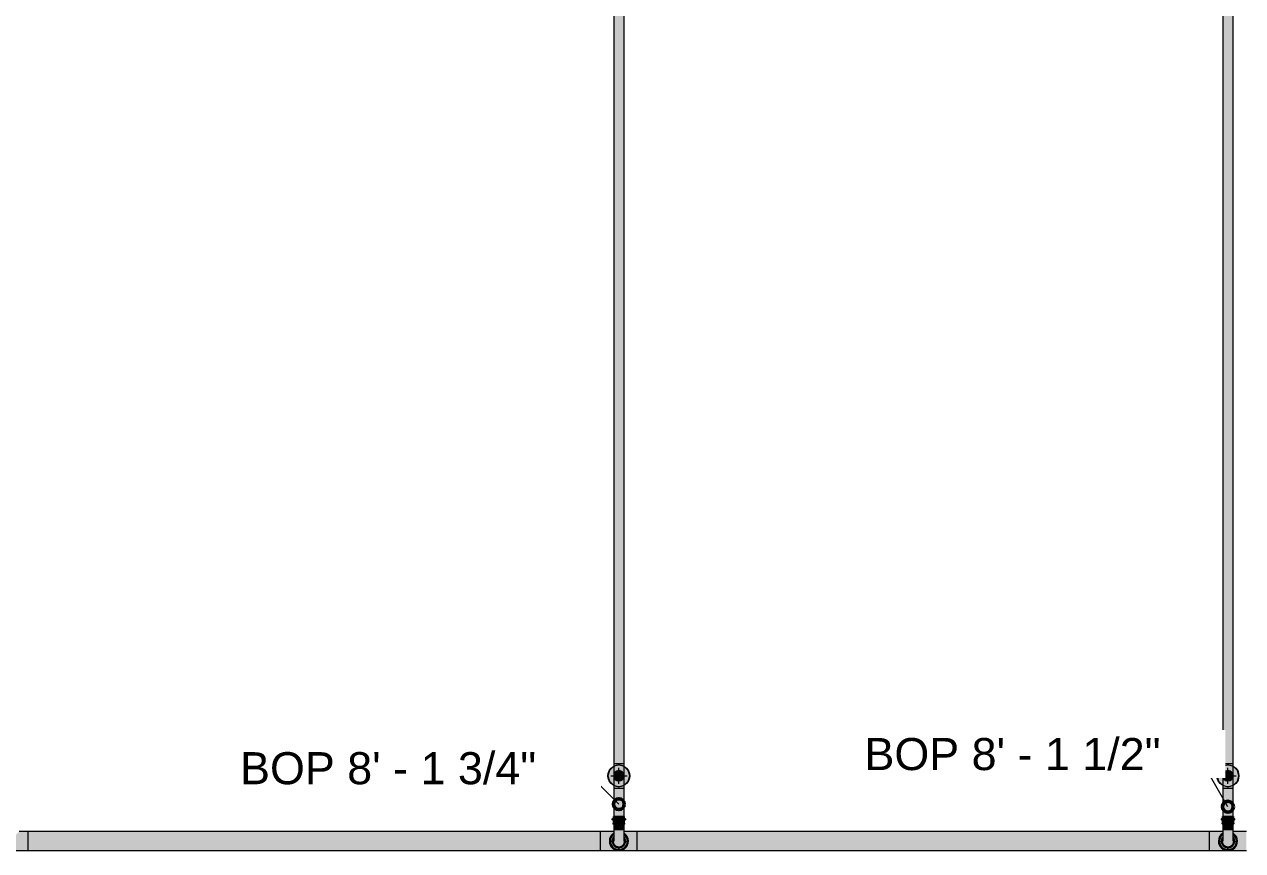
# Model space of a CAD drawing. Header units: inches. Extents: x -3385 to 41, y 7 to 1342.
# Drawn here: x -1289.3 to -1065.3, y 46 to 198 of the extents above; entities that cross this region are included whole.
import ezdxf

# ---------------------------------------------------------------- set-up
doc = ezdxf.new("R2010")
doc.units = ezdxf.units.IN
doc.header["$MEASUREMENT"] = 0
for name, color, linetype, lineweight in [('A-ANNO-NOTE', 131, 'Continuous', 9), ('G-ANNO-DIMS', 111, 'Continuous', 9), ('P-PIPE', 3, 'Continuous', 9), ('P-PIPE-CNTR', 3, 'Continuous', 9)]:
    doc.layers.add(name, color=color, linetype=linetype, lineweight=lineweight)
doc.styles.add('Arial', font='arial.ttf', dxfattribs={"height": 5.901198})

# ---------------------------------------------------------------- blocks, each defined once
blk = doc.blocks.new('Transition - Generic - Plumbing-CW-V16-LOWER PARKING')
at = {"layer": 'P-PIPE'}
blk.add_hatch(color=256, dxfattribs=at).paths.add_polyline_path([(-2542.54, 736.95), (-2542.44, 736.95), (-2542.65, 737.73), (-2543.22, 738.3), (-2544, 738.51), (-2544.78, 738.3), (-2545.35, 737.73), (-2545.56, 736.95), (-2545.22, 736.95), (-2545.16, 737.3), (-2545.05, 737.58), (-2544.85, 737.8), (-2544.47, 738.08), (-2544, 738.09), (-2544, 738.17), (-2543.71, 738.13), (-2543.53, 738.08), (-2543.1, 737.76), (-2542.94, 737.54), (-2542.82, 737.24), (-2542.78, 736.95)], flags=0)
h = blk.add_hatch(color=256, dxfattribs=at)
h.paths.add_polyline_path([(-2543.05, 735.76), (-2542.65, 736.17), (-2542.44, 736.95), (-2542.78, 736.95), (-2542.84, 736.6), (-2542.95, 736.31), (-2543.05, 736.19), (-2543.05, 735.88)], flags=0)
h.paths.add_polyline_path([(-2544.95, 735.76), (-2544.95, 736.2), (-2545.06, 736.35), (-2545.18, 736.65), (-2545.22, 736.95), (-2545.56, 736.95), (-2545.35, 736.17), (-2544.96, 735.78)], flags=0)
for start, end in [(0, 180), (180, 231.1482), (308.8518, 0)]:
    blk.add_arc((-2544, 736.95), 1.56, start, end, dxfattribs=at)
blk = doc.blocks.new('Victaulic-VicPress316-Elbow 90-45deg Style P568_P571 - Standard-1268139-LOWER PARKING')
at = {"layer": 'P-PIPE'}
for points in [[(-1180, 51.57), (-1180, 51.9), (-1181.05, 51.89), (-1181.17, 51.85), (-1181.22, 51.74), (-1181.17, 51.69), (-1181.01, 51.57), (-1180.23, 51.57)], [(-1180.82, 51.9), (-1180, 51.9), (-1180, 52.28), (-1181.01, 52.28), (-1181.01, 51.9), (-1180.85, 51.9)], [(-1180.93, 51.02), (-1180, 51.02), (-1180, 51.57), (-1181.01, 51.57), (-1181.01, 51.02)], [(-1179.19, 51.9), (-1178.99, 51.9), (-1178.99, 52.28), (-1180, 52.28), (-1180, 51.9), (-1179.33, 51.9)], [(-1179.72, 51.57), (-1178.99, 51.57), (-1178.78, 51.74), (-1178.83, 51.85), (-1178.99, 51.9), (-1180, 51.9), (-1180, 51.57), (-1179.77, 51.57)], [(-1179.08, 51.02), (-1178.99, 51.02), (-1178.99, 51.57), (-1180, 51.57), (-1180, 51.02), (-1179.19, 51.02)], [(-1180.54, 50.8), (-1180.46, 50.82), (-1180.21, 50.82), (-1180, 50.8), (-1180, 51.02), (-1181.01, 51.02), (-1181.03, 50.9), (-1180.98, 50.84), (-1180.89, 50.8), (-1180.82, 50.83), (-1180.55, 50.8)], [(-1180.89, 49.74), (-1180, 49.74), (-1180, 50.8), (-1180.32, 50.83), (-1180.62, 50.81), (-1180.73, 50.82), (-1180.85, 50.82), (-1180.9, 50.8), (-1180.95, 50.82), (-1180.94, 49.74)], [(-1180, 46.78), (-1180, 49.74), (-1180.95, 49.74), (-1180.94, 47.56), (-1180.89, 47.4), (-1180.82, 47.25), (-1180.73, 47.12), (-1180.57, 46.97), (-1180.46, 46.9), (-1180.33, 46.84), (-1180.17, 46.79)], [(-1179.46, 50.8), (-1179.39, 50.81), (-1179.27, 50.82), (-1179.15, 50.83), (-1179.09, 50.8), (-1178.99, 50.86), (-1178.97, 50.9), (-1178.99, 51.02), (-1180, 51.02), (-1180, 50.8), (-1179.72, 50.83), (-1179.51, 50.81)], [(-1180, 49.74), (-1179.05, 49.74), (-1179.05, 50.82), (-1179.11, 50.8), (-1179.19, 50.83), (-1179.27, 50.82), (-1179.35, 50.82), (-1179.46, 50.8), (-1179.56, 50.82), (-1179.8, 50.83), (-1180, 50.8), (-1180, 50.7)], [(-1180, 46.78), (-1179.84, 46.79), (-1179.68, 46.84), (-1179.51, 46.92), (-1179.39, 47), (-1179.27, 47.12), (-1179.17, 47.27), (-1179.09, 47.48), (-1179.06, 47.56), (-1179.05, 47.88), (-1179.06, 49.74), (-1180, 49.74), (-1180, 46.79)], [(-1180, 46.51), (-1180, 46.67), (-1180.29, 46.72), (-1180.4, 46.76), (-1180.64, 46.9), (-1180.89, 47.2), (-1180.95, 47.3), (-1181.01, 47.4), (-1181.02, 47.52), (-1181.02, 47.88), (-1180.98, 48.11), (-1180.95, 48.16), (-1180.95, 48.48), (-1181.06, 48.32), (-1181.17, 48.06), (-1181.22, 47.73), (-1181.17, 47.39), (-1181.05, 47.1), (-1180.85, 46.87), (-1180.47, 46.6), (-1180.24, 46.53)], [(-1180, 46.67), (-1180, 46.78), (-1180.23, 46.81), (-1180.4, 46.87), (-1180.5, 46.92), (-1180.65, 47.05), (-1180.73, 47.12), (-1180.86, 47.32), (-1180.91, 47.48), (-1180.94, 47.56), (-1180.95, 47.89), (-1180.95, 48.16), (-1181.01, 48.06), (-1181.01, 47.96), (-1181.03, 47.8), (-1181.01, 47.4), (-1180.93, 47.25), (-1180.61, 46.87), (-1180.36, 46.75), (-1180.18, 46.7)], [(-1180, 46.59), (-1179.53, 46.6), (-1179.11, 46.9), (-1178.94, 47.14), (-1178.83, 47.4), (-1178.78, 47.73), (-1178.83, 48.06), (-1178.95, 48.36), (-1179.05, 48.46), (-1179.05, 48.16), (-1178.99, 48.06), (-1178.98, 47.94), (-1178.98, 47.58), (-1179.02, 47.35), (-1179.11, 47.2), (-1179.38, 46.87), (-1179.61, 46.76), (-1179.85, 46.7), (-1180, 46.67)], [(-1180, 46.67), (-1179.72, 46.72), (-1179.49, 46.81), (-1179.37, 46.88), (-1179.11, 47.2), (-1179.07, 47.27), (-1178.99, 47.4), (-1178.99, 47.49), (-1178.97, 47.66), (-1178.99, 48.06), (-1179.05, 48.14), (-1179.06, 47.56), (-1179.13, 47.35), (-1179.22, 47.2), (-1179.33, 47.07), (-1179.45, 46.96), (-1179.6, 46.87), (-1179.76, 46.81), (-1179.84, 46.79), (-1180, 46.78), (-1180, 46.7)]]:
    blk.add_hatch(color=256, dxfattribs=at).paths.add_polyline_path(points, flags=0)
for p, q in [((-1181.06, 52.28), (-1181.06, 51.9)), ((-1181.06, 51.57), (-1181.06, 51.02)), ((-1180, 52.28), (-1181.01, 52.28)), ((-1181.01, 51.9), (-1180, 51.9)), ((-1181.01, 51.57), (-1180, 51.57)), ((-1178.99, 52.28), (-1180, 52.28)), ((-1180, 51.9), (-1178.99, 51.9)), ((-1180, 51.57), (-1178.99, 51.57)), ((-1178.94, 51.9), (-1178.94, 52.28)), ((-1178.94, 51.02), (-1178.94, 51.57)), ((-1180.95, 50.84), (-1180.95, 49.74)), ((-1180.58, 50.8), (-1180.54, 50.8)), ((-1179.46, 50.8), (-1179.42, 50.8)), ((-1179.05, 49.74), (-1179.05, 50.85))]:
    blk.add_line(p, q, dxfattribs=at)
at = {"layer": 'P-PIPE', "flags": 128}
for points in [[(-1181.06, 51.57), (-1181.07, 51.57), (-1181.07, 51.58), (-1181.08, 51.58), (-1181.09, 51.58), (-1181.09, 51.58), (-1181.1, 51.58), (-1181.1, 51.58), (-1181.11, 51.58), (-1181.12, 51.59), (-1181.12, 51.59), (-1181.13, 51.59), (-1181.14, 51.59), (-1181.14, 51.6), (-1181.15, 51.6), (-1181.15, 51.6), (-1181.16, 51.61), (-1181.16, 51.61), (-1181.17, 51.62), (-1181.17, 51.62), (-1181.18, 51.62), (-1181.18, 51.63), (-1181.19, 51.63), (-1181.19, 51.64), (-1181.19, 51.64), (-1181.2, 51.65), (-1181.2, 51.66), (-1181.2, 51.66), (-1181.21, 51.67), (-1181.21, 51.67), (-1181.21, 51.68), (-1181.21, 51.69), (-1181.22, 51.69), (-1181.22, 51.7), (-1181.22, 51.7), (-1181.22, 51.71), (-1181.22, 51.72), (-1181.22, 51.72), (-1181.22, 51.73), (-1181.22, 51.74), (-1181.22, 51.74), (-1181.22, 51.75), (-1181.22, 51.76), (-1181.22, 51.76), (-1181.22, 51.77), (-1181.22, 51.78), (-1181.22, 51.78), (-1181.22, 51.79), (-1181.21, 51.8), (-1181.21, 51.8), (-1181.21, 51.81), (-1181.21, 51.81), (-1181.2, 51.82), (-1181.2, 51.83), (-1181.2, 51.83), (-1181.19, 51.84), (-1181.19, 51.84), (-1181.18, 51.85), (-1181.18, 51.85), (-1181.18, 51.86), (-1181.17, 51.86), (-1181.17, 51.86), (-1181.16, 51.87), (-1181.16, 51.87), (-1181.15, 51.88), (-1181.14, 51.88), (-1181.14, 51.88), (-1181.13, 51.89), (-1181.13, 51.89), (-1181.12, 51.89), (-1181.11, 51.89), (-1181.11, 51.9), (-1181.1, 51.9), (-1181.1, 51.9), (-1181.09, 51.9), (-1181.08, 51.9), (-1181.08, 51.9), (-1181.07, 51.9), (-1181.06, 51.9), (-1181.06, 51.9)], [(-1180, 51.9), (-1180.04, 51.9), (-1180.08, 51.9), (-1180.13, 51.9), (-1180.17, 51.9), (-1180.21, 51.9), (-1180.25, 51.9), (-1180.29, 51.9), (-1180.33, 51.9), (-1180.37, 51.9), (-1180.41, 51.9), (-1180.45, 51.9), (-1180.49, 51.9), (-1180.53, 51.9), (-1180.56, 51.9), (-1180.6, 51.9), (-1180.63, 51.9), (-1180.67, 51.9), (-1180.7, 51.9), (-1180.73, 51.9), (-1180.76, 51.9), (-1180.79, 51.9), (-1180.82, 51.9), (-1180.84, 51.9), (-1180.87, 51.9), (-1180.89, 51.9), (-1180.91, 51.9), (-1180.93, 51.9), (-1180.95, 51.9), (-1180.97, 51.9), (-1180.99, 51.9), (-1181, 51.9), (-1181.01, 51.9), (-1181.03, 51.9), (-1181.04, 51.9), (-1181.04, 51.9), (-1181.05, 51.9), (-1181.05, 51.9), (-1181.06, 51.9), (-1181.06, 51.9), (-1181.06, 51.9)], [(-1181.06, 51.9), (-1181.06, 51.9), (-1181.06, 51.9), (-1181.05, 51.9), (-1181.05, 51.9), (-1181.04, 51.9), (-1181.03, 51.9), (-1181.02, 51.9), (-1181.01, 51.9)], [(-1181, 51.57), (-1181.01, 51.57), (-1181.03, 51.57), (-1181.04, 51.57), (-1181.04, 51.57), (-1181.05, 51.57), (-1181.05, 51.57), (-1181.06, 51.57), (-1181.06, 51.57), (-1181.06, 51.57)], [(-1181.06, 51.57), (-1181.06, 51.57), (-1181.06, 51.57), (-1181.05, 51.57), (-1181.05, 51.57), (-1181.04, 51.57), (-1181.03, 51.57), (-1181.02, 51.57), (-1181.01, 51.57), (-1180.99, 51.57), (-1180.98, 51.57), (-1180.96, 51.57), (-1180.94, 51.57), (-1180.92, 51.57), (-1180.9, 51.57), (-1180.87, 51.57), (-1180.85, 51.57), (-1180.82, 51.57), (-1180.8, 51.57), (-1180.77, 51.57), (-1180.74, 51.57), (-1180.71, 51.57), (-1180.68, 51.57), (-1180.64, 51.57), (-1180.61, 51.57), (-1180.57, 51.57), (-1180.54, 51.57), (-1180.5, 51.57), (-1180.46, 51.57), (-1180.42, 51.57), (-1180.38, 51.57), (-1180.34, 51.57), (-1180.3, 51.57), (-1180.26, 51.57), (-1180.22, 51.57), (-1180.18, 51.57), (-1180.14, 51.57), (-1180.1, 51.57), (-1180.05, 51.57), (-1180.01, 51.57), (-1180, 51.57)], [(-1178.94, 51.9), (-1178.94, 51.9), (-1178.94, 51.9), (-1178.95, 51.9), (-1178.95, 51.9), (-1178.96, 51.9), (-1178.97, 51.9), (-1178.98, 51.9), (-1179, 51.9), (-1179.01, 51.9), (-1179.02, 51.9), (-1179.04, 51.9), (-1179.06, 51.9), (-1179.08, 51.9), (-1179.1, 51.9), (-1179.13, 51.9), (-1179.15, 51.9), (-1179.18, 51.9), (-1179.2, 51.9), (-1179.23, 51.9), (-1179.26, 51.9), (-1179.29, 51.9), (-1179.33, 51.9), (-1179.36, 51.9), (-1179.39, 51.9), (-1179.43, 51.9), (-1179.46, 51.9), (-1179.5, 51.9), (-1179.54, 51.9), (-1179.58, 51.9), (-1179.62, 51.9), (-1179.66, 51.9), (-1179.7, 51.9), (-1179.74, 51.9), (-1179.78, 51.9), (-1179.82, 51.9), (-1179.86, 51.9), (-1179.9, 51.9), (-1179.95, 51.9), (-1179.99, 51.9), (-1180, 51.9)], [(-1180, 51.57), (-1179.96, 51.57), (-1179.92, 51.57), (-1179.87, 51.57), (-1179.83, 51.57), (-1179.79, 51.57), (-1179.75, 51.57), (-1179.71, 51.57), (-1179.67, 51.57), (-1179.63, 51.57), (-1179.59, 51.57), (-1179.55, 51.57), (-1179.51, 51.57), (-1179.47, 51.57), (-1179.44, 51.57), (-1179.4, 51.57), (-1179.37, 51.57), (-1179.33, 51.57), (-1179.3, 51.57), (-1179.27, 51.57), (-1179.24, 51.57), (-1179.21, 51.57), (-1179.18, 51.57), (-1179.16, 51.57), (-1179.13, 51.57), (-1179.11, 51.57), (-1179.09, 51.57), (-1179.07, 51.57), (-1179.05, 51.57), (-1179.03, 51.57), (-1179.01, 51.57), (-1179, 51.57), (-1178.99, 51.57), (-1178.97, 51.57), (-1178.96, 51.57), (-1178.96, 51.57), (-1178.95, 51.57), (-1178.95, 51.57), (-1178.94, 51.57), (-1178.94, 51.57), (-1178.94, 51.57)], [(-1179, 51.9), (-1178.99, 51.9), (-1178.97, 51.9), (-1178.96, 51.9), (-1178.96, 51.9), (-1178.95, 51.9), (-1178.95, 51.9), (-1178.94, 51.9), (-1178.94, 51.9), (-1178.94, 51.9)], [(-1178.94, 51.57), (-1178.94, 51.57), (-1178.94, 51.57), (-1178.95, 51.57), (-1178.95, 51.57), (-1178.96, 51.57), (-1178.97, 51.57), (-1178.98, 51.57), (-1179, 51.57)], [(-1178.94, 51.9), (-1178.93, 51.9), (-1178.93, 51.9), (-1178.92, 51.9), (-1178.92, 51.9), (-1178.91, 51.9), (-1178.9, 51.9), (-1178.9, 51.9), (-1178.89, 51.9), (-1178.88, 51.89), (-1178.88, 51.89), (-1178.87, 51.89), (-1178.87, 51.89), (-1178.86, 51.88), (-1178.85, 51.88), (-1178.85, 51.88), (-1178.84, 51.87), (-1178.84, 51.87), (-1178.83, 51.86), (-1178.83, 51.86), (-1178.82, 51.85), (-1178.82, 51.85), (-1178.81, 51.84), (-1178.81, 51.84), (-1178.81, 51.83), (-1178.8, 51.83), (-1178.8, 51.82), (-1178.8, 51.82), (-1178.79, 51.81), (-1178.79, 51.8), (-1178.79, 51.8), (-1178.79, 51.79), (-1178.78, 51.79), (-1178.78, 51.78), (-1178.78, 51.77), (-1178.78, 51.77), (-1178.78, 51.76), (-1178.78, 51.75), (-1178.78, 51.75), (-1178.78, 51.74), (-1178.78, 51.73), (-1178.78, 51.73), (-1178.78, 51.72), (-1178.78, 51.71), (-1178.78, 51.71), (-1178.78, 51.7), (-1178.78, 51.7), (-1178.78, 51.69), (-1178.79, 51.68), (-1178.79, 51.68), (-1178.79, 51.67), (-1178.79, 51.66), (-1178.8, 51.66), (-1178.8, 51.65), (-1178.8, 51.65), (-1178.81, 51.64), (-1178.81, 51.64), (-1178.82, 51.63), (-1178.82, 51.63), (-1178.83, 51.62), (-1178.83, 51.62), (-1178.84, 51.61), (-1178.84, 51.61), (-1178.85, 51.61), (-1178.85, 51.6), (-1178.86, 51.6), (-1178.86, 51.6), (-1178.87, 51.59), (-1178.87, 51.59), (-1178.88, 51.59), (-1178.89, 51.58), (-1178.89, 51.58), (-1178.9, 51.58), (-1178.91, 51.58), (-1178.91, 51.58), (-1178.92, 51.58), (-1178.92, 51.58), (-1178.93, 51.58), (-1178.94, 51.57), (-1178.94, 51.57)], [(-1180.95, 50.8), (-1180.96, 50.81), (-1180.97, 50.81), (-1180.98, 50.82), (-1180.98, 50.83), (-1180.99, 50.84), (-1181, 50.85), (-1181, 50.85), (-1181.01, 50.86), (-1181.02, 50.87), (-1181.02, 50.88), (-1181.03, 50.89), (-1181.03, 50.9), (-1181.04, 50.91), (-1181.04, 50.92), (-1181.04, 50.93), (-1181.05, 50.94), (-1181.05, 50.95), (-1181.05, 50.96), (-1181.06, 50.97), (-1181.06, 50.98), (-1181.06, 50.99), (-1181.06, 51.01), (-1181.06, 51.02), (-1181.06, 51.02)], [(-1180.95, 49.74), (-1180.95, 49.66), (-1180.95, 49.58), (-1180.95, 49.5), (-1180.95, 49.42), (-1180.95, 49.34), (-1180.95, 49.27), (-1180.95, 49.19), (-1180.95, 49.11), (-1180.95, 49.03), (-1180.95, 48.96), (-1180.95, 48.89), (-1180.95, 48.81), (-1180.95, 48.74), (-1180.95, 48.67), (-1180.95, 48.61), (-1180.95, 48.54), (-1180.95, 48.48), (-1180.95, 48.42), (-1180.95, 48.36), (-1180.95, 48.3), (-1180.95, 48.24), (-1180.95, 48.19), (-1180.95, 48.14), (-1180.95, 48.09), (-1180.95, 48.05), (-1180.95, 48.01), (-1180.95, 47.97), (-1180.95, 47.93), (-1180.95, 47.9), (-1180.95, 47.87), (-1180.95, 47.84), (-1180.95, 47.81), (-1180.95, 47.79), (-1180.95, 47.77), (-1180.95, 47.76), (-1180.95, 47.75), (-1180.95, 47.74), (-1180.95, 47.73), (-1180.95, 47.73), (-1180.95, 47.73)], [(-1178.94, 51.02), (-1178.94, 51.01), (-1178.94, 51), (-1178.94, 50.99), (-1178.94, 50.97), (-1178.95, 50.96), (-1178.95, 50.95), (-1178.95, 50.94), (-1178.96, 50.93), (-1178.96, 50.92), (-1178.96, 50.91), (-1178.97, 50.9), (-1178.97, 50.89), (-1178.98, 50.88), (-1178.98, 50.87), (-1178.99, 50.86), (-1179, 50.86), (-1179, 50.85), (-1179.01, 50.84), (-1179.02, 50.83), (-1179.02, 50.82), (-1179.03, 50.82), (-1179.04, 50.81), (-1179.05, 50.8), (-1179.05, 50.8)], [(-1179.05, 47.73), (-1179.05, 47.73), (-1179.05, 47.74), (-1179.05, 47.74), (-1179.05, 47.76), (-1179.05, 47.77), (-1179.05, 47.79), (-1179.05, 47.81), (-1179.05, 47.83), (-1179.05, 47.86), (-1179.05, 47.89), (-1179.05, 47.92), (-1179.05, 47.96), (-1179.05, 48), (-1179.05, 48.04), (-1179.05, 48.08), (-1179.05, 48.13), (-1179.05, 48.18), (-1179.05, 48.23), (-1179.05, 48.28), (-1179.05, 48.34), (-1179.05, 48.4), (-1179.05, 48.46), (-1179.05, 48.52), (-1179.05, 48.59), (-1179.05, 48.66), (-1179.05, 48.72), (-1179.05, 48.79), (-1179.05, 48.87), (-1179.05, 48.94), (-1179.05, 49.01), (-1179.05, 49.09), (-1179.05, 49.17), (-1179.05, 49.24), (-1179.05, 49.32), (-1179.05, 49.4), (-1179.05, 49.48), (-1179.05, 49.56), (-1179.05, 49.64), (-1179.05, 49.72), (-1179.05, 49.74)], [(-1180.95, 48.5), (-1180.97, 48.47), (-1181, 48.43), (-1181.03, 48.39), (-1181.06, 48.35), (-1181.08, 48.31), (-1181.1, 48.26), (-1181.12, 48.22), (-1181.14, 48.17), (-1181.16, 48.13), (-1181.17, 48.08), (-1181.19, 48.03), (-1181.2, 47.99), (-1181.21, 47.94), (-1181.21, 47.89), (-1181.22, 47.84), (-1181.22, 47.79), (-1181.22, 47.74), (-1181.22, 47.69), (-1181.22, 47.64), (-1181.22, 47.6), (-1181.21, 47.55), (-1181.2, 47.5), (-1181.19, 47.45), (-1181.18, 47.4), (-1181.17, 47.36), (-1181.15, 47.31), (-1181.13, 47.27), (-1181.11, 47.22), (-1181.09, 47.18), (-1181.07, 47.13), (-1181.04, 47.09), (-1181.02, 47.05), (-1180.99, 47.01), (-1180.96, 46.97), (-1180.93, 46.93), (-1180.9, 46.9), (-1180.86, 46.86), (-1180.83, 46.83), (-1180.79, 46.79), (-1180.75, 46.76), (-1180.71, 46.73), (-1180.67, 46.71), (-1180.63, 46.68), (-1180.59, 46.66), (-1180.55, 46.63), (-1180.5, 46.61), (-1180.46, 46.59), (-1180.41, 46.58), (-1180.36, 46.56), (-1180.32, 46.55), (-1180.27, 46.54), (-1180.22, 46.53), (-1180.17, 46.52), (-1180.12, 46.51), (-1180.08, 46.51), (-1180.03, 46.51), (-1180, 46.51)], [(-1180.95, 48.19), (-1180.97, 48.15), (-1180.99, 48.11), (-1181, 48.07), (-1181.01, 48.03), (-1181.03, 47.99), (-1181.04, 47.95), (-1181.04, 47.91), (-1181.05, 47.87), (-1181.05, 47.83), (-1181.06, 47.78), (-1181.06, 47.74), (-1181.06, 47.7), (-1181.06, 47.66), (-1181.05, 47.61), (-1181.05, 47.57), (-1181.04, 47.53), (-1181.03, 47.49), (-1181.02, 47.45), (-1181.01, 47.41), (-1181, 47.37), (-1180.98, 47.33), (-1180.96, 47.29), (-1180.94, 47.25), (-1180.92, 47.21), (-1180.9, 47.18), (-1180.88, 47.14), (-1180.86, 47.11), (-1180.83, 47.07), (-1180.8, 47.04), (-1180.78, 47.01), (-1180.75, 46.98), (-1180.72, 46.95), (-1180.68, 46.92), (-1180.65, 46.89), (-1180.62, 46.87), (-1180.58, 46.84), (-1180.55, 46.82), (-1180.51, 46.8), (-1180.47, 46.78), (-1180.43, 46.76), (-1180.39, 46.75), (-1180.36, 46.73), (-1180.31, 46.72), (-1180.27, 46.71), (-1180.23, 46.7), (-1180.19, 46.69), (-1180.15, 46.68), (-1180.11, 46.68), (-1180.07, 46.67), (-1180.02, 46.67), (-1180, 46.67)], [(-1180, 46.51), (-1179.95, 46.51), (-1179.9, 46.51), (-1179.85, 46.51), (-1179.81, 46.52), (-1179.76, 46.53), (-1179.71, 46.54), (-1179.66, 46.55), (-1179.62, 46.57), (-1179.57, 46.58), (-1179.52, 46.6), (-1179.48, 46.62), (-1179.44, 46.64), (-1179.39, 46.67), (-1179.35, 46.69), (-1179.31, 46.72), (-1179.27, 46.75), (-1179.23, 46.78), (-1179.19, 46.81), (-1179.16, 46.84), (-1179.12, 46.88), (-1179.09, 46.91), (-1179.06, 46.95), (-1179.03, 46.99), (-1179, 47.03), (-1178.97, 47.07), (-1178.95, 47.11), (-1178.92, 47.15), (-1178.9, 47.2), (-1178.88, 47.24), (-1178.86, 47.29), (-1178.84, 47.33), (-1178.83, 47.38), (-1178.82, 47.43), (-1178.8, 47.47), (-1178.79, 47.52), (-1178.79, 47.57), (-1178.78, 47.62), (-1178.78, 47.67), (-1178.78, 47.72), (-1178.78, 47.77), (-1178.78, 47.81), (-1178.78, 47.86), (-1178.79, 47.91), (-1178.8, 47.96), (-1178.81, 48.01), (-1178.82, 48.05), (-1178.83, 48.1), (-1178.85, 48.15), (-1178.87, 48.19), (-1178.89, 48.24), (-1178.91, 48.28), (-1178.93, 48.33), (-1178.96, 48.37), (-1178.98, 48.41), (-1179.01, 48.45), (-1179.04, 48.49)], [(-1180, 46.67), (-1179.96, 46.67), (-1179.92, 46.67), (-1179.87, 46.68), (-1179.83, 46.68), (-1179.79, 46.69), (-1179.75, 46.7), (-1179.71, 46.71), (-1179.67, 46.72), (-1179.63, 46.74), (-1179.59, 46.75), (-1179.55, 46.77), (-1179.51, 46.79), (-1179.47, 46.81), (-1179.44, 46.83), (-1179.4, 46.86), (-1179.37, 46.88), (-1179.33, 46.91), (-1179.3, 46.93), (-1179.27, 46.96), (-1179.24, 46.99), (-1179.21, 47.02), (-1179.18, 47.05), (-1179.16, 47.09), (-1179.13, 47.12), (-1179.11, 47.16), (-1179.09, 47.19), (-1179.07, 47.23), (-1179.05, 47.27), (-1179.03, 47.31), (-1179.01, 47.35), (-1179, 47.39), (-1178.99, 47.43), (-1178.97, 47.47), (-1178.96, 47.51), (-1178.96, 47.55), (-1178.95, 47.59), (-1178.95, 47.63), (-1178.94, 47.68), (-1178.94, 47.72), (-1178.94, 47.76), (-1178.94, 47.8), (-1178.95, 47.84), (-1178.95, 47.89), (-1178.96, 47.93), (-1178.97, 47.97), (-1178.98, 48.01), (-1178.99, 48.05), (-1179.01, 48.09), (-1179.02, 48.13), (-1179.04, 48.17), (-1179.05, 48.2)]]:
    blk.add_lwpolyline(points, dxfattribs=at)

msp = doc.modelspace()

# ---------------------------------------------------------------- hatches: boundary and pattern name
at = {"layer": 'A-ANNO-NOTE'}
h = msp.add_hatch(color=256, dxfattribs=at)
edge = h.paths.add_edge_path(flags=0)
edge.add_arc((-1180, 59.743), 2, 0, 360)
for points in [[(-1180, 57.743), (-1179, 58.011), (-1178.268, 58.743), (-1178, 59.743), (-1178.268, 60.743), (-1179, 61.475), (-1180, 61.743), (-1181, 61.475), (-1181.732, 60.743), (-1182, 59.743), (-1181.732, 58.743), (-1181, 58.011)], [(-1068, 57.743), (-1067, 58.011), (-1066.268, 58.743), (-1066, 59.743), (-1066.268, 60.743), (-1067, 61.475), (-1068, 61.743), (-1069, 61.475), (-1069.732, 60.743), (-1070, 59.743), (-1069.732, 58.743), (-1069, 58.011)]]:
    msp.add_hatch(color=256, dxfattribs=at).paths.add_polyline_path(points, flags=0)
h = msp.add_hatch(color=256, dxfattribs=at)
edge = h.paths.add_edge_path(flags=0)
edge.add_arc((-1068, 59.743), 2, 0, 360)
at = {"layer": 'P-PIPE'}
h = msp.add_hatch(color=256, dxfattribs=at)
h.paths.add_polyline_path([(-1180.673, 61.984), (-1180.673, 61.985), (-1180.673, 67.886)], flags=0)
h.paths.add_polyline_path([(-1180, 61.983), (-1180, 201.495), (-1180.95, 201.498), (-1180.95, 61.987), (-1180.474, 61.984), (-1180.246, 61.983)], flags=0)
for points in [[(-1180, 61.983), (-1179.05, 61.987), (-1179.05, 201.499), (-1179.525, 201.496), (-1180, 201.495), (-1180, 67.886)], [(-1068, 61.983), (-1067.05, 61.987), (-1067.05, 201.499), (-1067.525, 201.496), (-1068, 201.495), (-1068, 67.886)], [(-1180, 58.792), (-1179.754, 58.825), (-1179.525, 58.92), (-1179.328, 59.071), (-1179.177, 59.268), (-1179.082, 59.497), (-1179.05, 59.743), (-1179.082, 59.989), (-1179.177, 60.218), (-1179.328, 60.415), (-1179.525, 60.566), (-1179.754, 60.661), (-1180, 60.694), (-1180.246, 60.661), (-1180.476, 60.566), (-1180.673, 60.415), (-1180.824, 60.218), (-1180.919, 59.989), (-1180.951, 59.743), (-1180.919, 59.497), (-1180.824, 59.268), (-1180.673, 59.071), (-1180.476, 58.92), (-1180.246, 58.825)], [(-1180, 58.793), (-1179.754, 58.825), (-1179.525, 58.92), (-1179.329, 59.071), (-1179.178, 59.268), (-1179.083, 59.497), (-1179.05, 59.743), (-1179.083, 59.989), (-1179.178, 60.218), (-1179.329, 60.415), (-1179.525, 60.566), (-1179.754, 60.661), (-1180, 60.693), (-1180.246, 60.661), (-1180.475, 60.566), (-1180.672, 60.415), (-1180.823, 60.218), (-1180.918, 59.989), (-1180.95, 59.743), (-1180.918, 59.497), (-1180.823, 59.268), (-1180.672, 59.071), (-1180.475, 58.92), (-1180.246, 58.825)], [(-1068, 58.792), (-1067.754, 58.825), (-1067.525, 58.92), (-1067.328, 59.071), (-1067.177, 59.268), (-1067.082, 59.497), (-1067.05, 59.743), (-1067.082, 59.989), (-1067.177, 60.218), (-1067.328, 60.415), (-1067.525, 60.566), (-1067.754, 60.661), (-1068, 60.694), (-1068.246, 60.661), (-1068.476, 60.566), (-1068.673, 60.415), (-1068.824, 60.218), (-1068.919, 59.989), (-1068.951, 59.743), (-1068.919, 59.497), (-1068.824, 59.268), (-1068.673, 59.071), (-1068.476, 58.92), (-1068.246, 58.825)], [(-1068, 58.793), (-1067.754, 58.825), (-1067.525, 58.92), (-1067.329, 59.071), (-1067.178, 59.268), (-1067.083, 59.497), (-1067.05, 59.743), (-1067.083, 59.989), (-1067.178, 60.218), (-1067.329, 60.415), (-1067.525, 60.566), (-1067.754, 60.661), (-1068, 60.693), (-1068.246, 60.661), (-1068.475, 60.566), (-1068.672, 60.415), (-1068.823, 60.218), (-1068.918, 59.989), (-1068.95, 59.743), (-1068.918, 59.497), (-1068.823, 59.268), (-1068.672, 59.071), (-1068.475, 58.92), (-1068.246, 58.825)], [(-1180.898, 52.279), (-1180, 52.279), (-1180, 57.495), (-1180.95, 57.498), (-1180.944, 52.279), (-1180.918, 52.279)], [(-1179.974, 52.279), (-1179.05, 52.279), (-1179.05, 57.499), (-1179.525, 57.496), (-1180, 57.495), (-1180, 52.279)], [(-1068.165, 52.279), (-1068, 52.279), (-1068, 57.495), (-1068.95, 57.498), (-1068.944, 52.279), (-1068.195, 52.279)], [(-1067.076, 52.279), (-1067.05, 52.279), (-1067.05, 57.499), (-1067.525, 57.496), (-1068, 57.495), (-1068, 52.279), (-1067.083, 52.279)], [(-1295.385, 45.979), (-1288.614, 45.98), (-1288.611, 46.848), (-1288.614, 49.479), (-1290.25, 49.479), (-1290.76, 48.962), (-1291.997, 47.722), (-1293.751, 49.479), (-1295.386, 49.479), (-1295.383, 48.39), (-1295.385, 45.979)], [(-1288.611, 47.729), (-1183.382, 47.729), (-1183.386, 49.479), (-1288.614, 49.479), (-1288.611, 48.39), (-1288.611, 47.729)], [(-1161.188, 47.729), (-1071.382, 47.729), (-1071.386, 49.479), (-1176.614, 49.479), (-1176.611, 48.393), (-1176.611, 47.729), (-1171.044, 47.729)], [(-1180, 45.979), (-1179.547, 46.039), (-1179.125, 46.214), (-1178.763, 46.492), (-1178.485, 46.854), (-1178.31, 47.276), (-1178.25, 47.729), (-1178.31, 48.182), (-1178.485, 48.604), (-1178.788, 48.986), (-1179.05, 49.187), (-1179.05, 48.914), (-1178.647, 48.511), (-1178.438, 47.729), (-1178.663, 46.932), (-1179.219, 46.376), (-1180, 46.167), (-1180.782, 46.376), (-1181.353, 46.948), (-1181.563, 47.729), (-1181.353, 48.511), (-1180.95, 48.914), (-1180.95, 49.187), (-1181.238, 48.967), (-1181.516, 48.604), (-1181.691, 48.182), (-1181.75, 47.729), (-1181.687, 47.268), (-1181.516, 46.854), (-1181.202, 46.464), (-1180.875, 46.214), (-1180.453, 46.039), (-1180.391, 46.031)], [(-1068, 45.979), (-1067.547, 46.039), (-1067.125, 46.214), (-1066.763, 46.492), (-1066.485, 46.854), (-1066.31, 47.276), (-1066.25, 47.729), (-1066.31, 48.182), (-1066.485, 48.604), (-1066.763, 48.967), (-1067.05, 49.187), (-1067.05, 48.914), (-1066.647, 48.511), (-1066.438, 47.729), (-1066.647, 46.948), (-1067.219, 46.376), (-1068, 46.167), (-1068.782, 46.376), (-1069.353, 46.948), (-1069.563, 47.729), (-1069.353, 48.511), (-1068.95, 48.914), (-1068.95, 49.187), (-1069.238, 48.967), (-1069.516, 48.604), (-1069.691, 48.182), (-1069.75, 47.729), (-1069.687, 47.268), (-1069.516, 46.854), (-1069.202, 46.464), (-1068.875, 46.214), (-1068.453, 46.039), (-1068.391, 46.031)]]:
    msp.add_hatch(color=256, dxfattribs=at).paths.add_polyline_path(points, flags=0)
h = msp.add_hatch(color=256, dxfattribs=at)
h.paths.add_polyline_path([(-1068.673, 61.984), (-1068.673, 61.985), (-1068.673, 67.886)], flags=0)
h.paths.add_polyline_path([(-1068, 61.983), (-1068, 201.495), (-1068.95, 201.498), (-1068.95, 61.987), (-1068.474, 61.984), (-1068.246, 61.983)], flags=0)
h = msp.add_hatch(color=256, dxfattribs=at)
h.paths.add_polyline_path([(-1180.951, 59.743), (-1180.918, 59.991), (-1180.788, 60.276), (-1180.655, 60.433), (-1180.443, 60.58), (-1180.244, 60.662), (-1180, 60.694), (-1180, 61.983), (-1180.951, 61.987), (-1180.951, 59.909)], flags=0)
h.paths.add_polyline_path([(-1180, 57.495), (-1180.006, 58.793), (-1180.254, 58.827), (-1180.477, 58.921), (-1180.674, 59.073), (-1180.841, 59.31), (-1180.879, 59.381), (-1180.933, 59.56), (-1180.951, 59.74), (-1180.951, 57.499), (-1180.475, 57.496), (-1180.246, 57.495)], flags=0)
h = msp.add_hatch(color=256, dxfattribs=at)
h.paths.add_polyline_path([(-1179.05, 59.743), (-1179.05, 61.987), (-1179.525, 61.984), (-1180, 61.983), (-1179.994, 60.693), (-1179.746, 60.659), (-1179.524, 60.566), (-1179.327, 60.414), (-1179.16, 60.177), (-1179.121, 60.105), (-1179.067, 59.926), (-1179.05, 59.751)], flags=0)
h.paths.add_polyline_path([(-1180, 57.495), (-1179.05, 57.499), (-1179.05, 59.735), (-1179.083, 59.495), (-1179.213, 59.21), (-1179.346, 59.053), (-1179.539, 58.914), (-1179.754, 58.825), (-1180, 58.792), (-1180, 58.683)], flags=0)
h = msp.add_hatch(color=256, dxfattribs=at)
h.paths.add_polyline_path([(-1068.951, 59.743), (-1068.918, 59.991), (-1068.788, 60.276), (-1068.655, 60.433), (-1068.443, 60.58), (-1068.244, 60.662), (-1068, 60.694), (-1068, 61.983), (-1068.951, 61.987), (-1068.951, 59.909)], flags=0)
h.paths.add_polyline_path([(-1068, 57.495), (-1068.006, 58.793), (-1068.254, 58.827), (-1068.477, 58.921), (-1068.674, 59.073), (-1068.841, 59.31), (-1068.879, 59.381), (-1068.933, 59.56), (-1068.951, 59.74), (-1068.951, 57.499), (-1068.475, 57.496), (-1068.246, 57.495)], flags=0)
h = msp.add_hatch(color=256, dxfattribs=at)
h.paths.add_polyline_path([(-1067.05, 59.743), (-1067.05, 61.987), (-1067.525, 61.984), (-1068, 61.983), (-1067.994, 60.693), (-1067.746, 60.659), (-1067.524, 60.566), (-1067.327, 60.414), (-1067.16, 60.177), (-1067.121, 60.105), (-1067.067, 59.926), (-1067.05, 59.751)], flags=0)
h.paths.add_polyline_path([(-1068, 57.495), (-1067.05, 57.499), (-1067.05, 59.735), (-1067.083, 59.495), (-1067.213, 59.21), (-1067.346, 59.053), (-1067.539, 58.914), (-1067.754, 58.825), (-1068, 58.792), (-1068, 58.683)], flags=0)
h = msp.add_hatch(color=256, dxfattribs=at)
h.paths.add_polyline_path([(-1183.382, 47.729), (-1181.75, 47.729), (-1181.691, 48.182), (-1181.516, 48.604), (-1181.238, 48.967), (-1180.95, 49.191), (-1180.95, 49.479), (-1183.386, 49.479), (-1183.383, 48.393), (-1183.383, 48.182)], flags=0)
h.paths.add_polyline_path([(-1176.612, 49.106), (-1176.613, 49.106), (-1178.31, 49.203)], flags=0)
h.paths.add_polyline_path([(-1176.611, 47.729), (-1176.614, 49.479), (-1179.05, 49.479), (-1179.05, 49.191), (-1178.87, 49.066), (-1178.632, 48.82), (-1178.434, 48.51), (-1178.299, 48.14), (-1178.25, 47.729)], flags=0)
h = msp.add_hatch(color=256, dxfattribs=at)
h.paths.add_polyline_path([(-1066.25, 47.729), (-1064.611, 47.729), (-1064.614, 49.479), (-1067.05, 49.479), (-1067.05, 49.191), (-1066.87, 49.066), (-1066.632, 48.82), (-1066.434, 48.51), (-1066.299, 48.14)], flags=0)
h.paths.add_polyline_path([(-1071.382, 47.729), (-1069.75, 47.729), (-1069.691, 48.182), (-1069.516, 48.604), (-1069.212, 48.986), (-1068.95, 49.191), (-1068.95, 49.479), (-1071.386, 49.479), (-1071.383, 48.393), (-1071.383, 48.182)], flags=0)
h = msp.add_hatch(color=256, dxfattribs=at)
h.paths.add_polyline_path([(-1183.385, 46.039), (-1183.386, 46.039), (-1187.4, 46.039)], flags=0)
h.paths.add_polyline_path([(-1183.384, 46.492), (-1183.384, 46.492), (-1186.156, 46.492)], flags=0)
h.paths.add_polyline_path([(-1187.4, 45.979), (-1183.386, 45.979), (-1183.383, 47.065), (-1183.383, 47.729), (-1288.611, 47.729), (-1288.614, 45.979), (-1196.138, 45.979)], flags=0)
h = msp.add_hatch(color=256, dxfattribs=at)
h.paths.add_polyline_path([(-1180, 45.979), (-1180.294, 46.004), (-1180.584, 46.08), (-1180.894, 46.228), (-1181.13, 46.392), (-1181.368, 46.638), (-1181.566, 46.948), (-1181.701, 47.318), (-1181.75, 47.729), (-1183.382, 47.729), (-1183.385, 45.979), (-1180.309, 45.979)], flags=0)
h.paths.add_polyline_path([(-1178.663, 45.979), (-1176.614, 45.979), (-1176.611, 47.065), (-1176.611, 47.729), (-1178.25, 47.729), (-1178.31, 47.276), (-1178.485, 46.854), (-1178.542, 46.779), (-1178.663, 46.607), (-1178.933, 46.349), (-1179.135, 46.208), (-1179.416, 46.08), (-1179.706, 46.004), (-1180, 45.979), (-1179.547, 45.979)], flags=0)
h = msp.add_hatch(color=256, dxfattribs=at)
h.paths.add_polyline_path([(-1071.385, 46.039), (-1071.386, 46.039), (-1073.814, 46.039)], flags=0)
h.paths.add_polyline_path([(-1071.384, 46.492), (-1071.384, 46.492), (-1073.814, 46.492)], flags=0)
h.paths.add_polyline_path([(-1126.238, 45.979), (-1071.386, 45.979), (-1071.383, 47.065), (-1071.383, 47.729), (-1176.611, 47.729), (-1176.614, 45.979), (-1161.188, 45.979)], flags=0)
h.paths.add_polyline_path([(-1176.612, 46.492), (-1176.611, 46.492), (-1161.188, 46.492)], flags=0)
h = msp.add_hatch(color=256, dxfattribs=at)
h.paths.add_polyline_path([(-1068, 45.979), (-1068.294, 46.004), (-1068.584, 46.08), (-1068.894, 46.228), (-1069.13, 46.392), (-1069.368, 46.638), (-1069.566, 46.948), (-1069.701, 47.318), (-1069.75, 47.729), (-1071.382, 47.729), (-1071.385, 45.979), (-1068.309, 45.979)], flags=0)
h.paths.add_polyline_path([(-1065.077, 45.979), (-1064.614, 45.979), (-1064.611, 47.065), (-1064.611, 47.729), (-1066.25, 47.729), (-1066.313, 47.268), (-1066.485, 46.854), (-1066.542, 46.779), (-1066.632, 46.639), (-1066.933, 46.349), (-1067.135, 46.208), (-1067.416, 46.08), (-1067.706, 46.004), (-1068, 45.979), (-1067.547, 45.979)], flags=0)

# ---------------------------------------------------------------- linework, layer by layer
at = {"layer": 'A-ANNO-NOTE'}
for p, q in [((-1181.732, 60.743), (-1182, 59.743)), ((-1181, 61.475), (-1181.732, 60.743)), ((-1180, 61.743), (-1181, 61.475)), ((-1179, 61.475), (-1180, 61.743)), ((-1178.268, 60.743), (-1179, 61.475)), ((-1178, 59.743), (-1178.268, 60.743)), ((-1069.732, 60.743), (-1070, 59.743)), ((-1069, 61.475), (-1069.732, 60.743)), ((-1068, 61.743), (-1069, 61.475)), ((-1067, 61.475), (-1068, 61.743)), ((-1066.268, 60.743), (-1067, 61.475)), ((-1066, 59.743), (-1066.268, 60.743)), ((-1182, 59.743), (-1181.732, 58.743)), ((-1181.732, 58.743), (-1181, 58.011)), ((-1179, 58.011), (-1178.268, 58.743)), ((-1178.268, 58.743), (-1178, 59.743)), ((-1070, 59.743), (-1069.732, 58.743)), ((-1069.732, 58.743), (-1069, 58.011)), ((-1067, 58.011), (-1066.268, 58.743)), ((-1066.268, 58.743), (-1066, 59.743)), ((-1181, 58.011), (-1180, 57.743)), ((-1180, 57.743), (-1179, 58.011)), ((-1069, 58.011), (-1068, 57.743)), ((-1068, 57.743), (-1067, 58.011))]:
    msp.add_line(p, q, dxfattribs=at)
for centre in [(-1180, 59.743), (-1068, 59.743)]:
    msp.add_circle(centre, 2, dxfattribs=at)
at = {"layer": 'G-ANNO-DIMS'}
for p, q in [((-1073.684, 63.895), (-1079.277, 63.895)), ((-1068, 54.051), (-1073.684, 63.895)), ((-1186.761, 61.292), (-1194.082, 61.292)), ((-1180, 54.531), (-1186.761, 61.292))]:
    msp.add_line(p, q, dxfattribs=at)
at = {"layer": 'G-ANNO-DIMS', "lineweight": 50}
for centre in [(-1180, 54.531), (-1068, 54.051)]:
    msp.add_circle(centre, 1, dxfattribs=at)
at = {"layer": 'P-PIPE'}
for p, q in [((-1180.95, 201.499), (-1180.95, 61.987)), ((-1179.05, 61.987), (-1179.05, 201.499)), ((-1068.95, 201.499), (-1068.95, 61.987)), ((-1067.05, 61.987), (-1067.05, 201.499)), ((-1180.951, 61.987), (-1180.951, 57.499)), ((-1179.05, 57.499), (-1179.05, 61.987)), ((-1068.951, 61.987), (-1068.951, 57.499)), ((-1067.05, 57.499), (-1067.05, 61.987)), ((-1180.95, 57.499), (-1180.95, 52.279)), ((-1179.05, 52.279), (-1179.05, 57.499)), ((-1068.95, 57.499), (-1068.95, 52.279)), ((-1067.05, 52.279), (-1067.05, 57.499)), ((-1288.614, 49.479), (-1290.25, 49.479)), ((-1183.386, 49.479), (-1288.614, 49.479)), ((-1180.95, 49.479), (-1183.386, 49.479)), ((-1176.614, 49.479), (-1179.05, 49.479)), ((-1071.386, 49.479), (-1176.614, 49.479)), ((-1068.95, 49.479), (-1071.386, 49.479)), ((-1064.614, 49.479), (-1067.05, 49.479)), ((-1295.386, 45.979), (-1288.614, 45.979)), ((-1288.614, 45.979), (-1183.386, 45.979)), ((-1183.386, 45.979), (-1176.614, 45.979)), ((-1176.614, 45.979), (-1071.386, 45.979)), ((-1071.386, 45.979), (-1064.614, 45.979))]:
    msp.add_line(p, q, dxfattribs=at)
for centre, radius, start, end in [((-1180, 59.743), 0.951, 90, 270), ((-1180, 59.743), 0.95, 0, 180), ((-1180, 59.743), 0.951, 270, 90), ((-1180, 60.218), 0.475, 270, 90), ((-1068, 59.743), 0.951, 90, 270), ((-1068, 59.743), 0.95, 0, 180), ((-1068, 59.743), 0.951, 270, 90), ((-1068, 60.218), 0.475, 270, 90), ((-1180, 59.743), 0.95, 180, 360), ((-1180, 59.268), 0.475, 90, 270), ((-1068, 59.743), 0.95, 180, 360), ((-1068, 59.268), 0.475, 90, 270), ((-1180, 47.729), 1.75, 123.10399, 180), ((-1180, 47.729), 1.75, 180, 360), ((-1180, 47.729), 1.75, 0, 56.89601), ((-1068, 47.729), 1.75, 123.10399, 180), ((-1068, 47.729), 1.75, 180, 360), ((-1068, 47.729), 1.75, 360, 56.89601)]:
    msp.add_arc(centre, radius, start, end, dxfattribs=at)
for centre, major_axis, ratio, start_param, end_param in [((-1180, 61.987), (0.951, 0), 0.0041666, 3.1415927, 3.403392), ((-1180, 61.987), (0.951, 0), 0.0041666, 3.4054884, 3.6651914), ((-1180, 61.987), (0.951, 0), 0.0041666, 3.6663729, 3.9269908), ((-1180, 61.987), (0.95, 0), 0.0041666, 3.6651914, 3.9260253), ((-1180, 61.987), (0.951, 0), 0.0041666, 3.9277311, 4.1887902), ((-1180, 61.987), (0.95, 0), 0.0041666, 3.9269908, 4.1882663), ((-1180, 61.987), (0.951, 0), 0.0041666, 4.1892397, 4.4505896), ((-1180, 61.987), (0.95, 0), 0.0041666, 4.1887902, 4.4503567), ((-1180, 61.987), (0.951, 0), 0.0041666, 4.4508064, 4.712389), ((-1180, 61.987), (0.95, 0), 0.0041666, 4.4505896, 4.712389), ((-1180, 61.987), (0.951, 0), 0.0041666, 4.712389, 4.9739716), ((-1180, 61.987), (0.95, 0), 0.0041666, 4.712389, 4.9741884), ((-1180, 61.987), (0.951, 0), 0.0041666, 4.9741884, 5.2355383), ((-1180, 61.987), (0.95, 0), 0.0041666, 4.9744212, 5.2359878), ((-1180, 61.987), (0.951, 0), 0.0041666, 5.2359878, 5.4970469), ((-1180, 61.987), (0.95, 0), 0.0041666, 5.2365116, 5.4977871), ((-1180, 61.987), (0.951, 0), 0.0041666, 5.4977871, 5.758405), ((-1180, 61.987), (0.95, 0), 0.0041666, 5.4987526, 5.7595865), ((-1180, 61.987), (0.951, 0), 0.0041666, 5.7595865, 6.0192896), ((-1180, 61.987), (0.951, 0), 0.0041666, 6.0213859, 6.2831853), ((-1068, 61.987), (0.951, 0), 0.0041666, 3.1415927, 3.403392), ((-1068, 61.987), (0.951, 0), 0.0041666, 3.4054884, 3.6651914), ((-1068, 61.987), (0.951, 0), 0.0041666, 3.6663729, 3.9269908), ((-1068, 61.987), (0.95, 0), 0.0041666, 3.6651914, 3.9260253), ((-1068, 61.987), (0.951, 0), 0.0041666, 3.9277311, 4.1887902), ((-1068, 61.987), (0.95, 0), 0.0041666, 3.9269908, 4.1882663), ((-1068, 61.987), (0.951, 0), 0.0041666, 4.1892397, 4.4505896), ((-1068, 61.987), (0.95, 0), 0.0041666, 4.1887902, 4.4503567), ((-1068, 61.987), (0.951, 0), 0.0041666, 4.4508064, 4.712389), ((-1068, 61.987), (0.95, 0), 0.0041666, 4.4505896, 4.712389), ((-1068, 61.987), (0.951, 0), 0.0041666, 4.712389, 4.9739716), ((-1068, 61.987), (0.95, 0), 0.0041666, 4.712389, 4.9741884), ((-1068, 61.987), (0.951, 0), 0.0041666, 4.9741884, 5.2355383), ((-1068, 61.987), (0.95, 0), 0.0041666, 4.9744212, 5.2359878), ((-1068, 61.987), (0.951, 0), 0.0041666, 5.2359878, 5.4970469), ((-1068, 61.987), (0.95, 0), 0.0041666, 5.2365116, 5.4977871), ((-1068, 61.987), (0.951, 0), 0.0041666, 5.4977871, 5.758405), ((-1068, 61.987), (0.95, 0), 0.0041666, 5.4987526, 5.7595865), ((-1068, 61.987), (0.951, 0), 0.0041666, 5.7595865, 6.0192896), ((-1068, 61.987), (0.951, 0), 0.0041666, 6.0213859, 6.2831853), ((-1180, 57.499), (0.951, 0), 0.0041666, 3.1415927, 4.712389), ((-1180, 57.499), (0.95, 0), 0.0041666, 3.6651914, 3.9260253), ((-1180, 57.499), (0.95, 0), 0.0041666, 3.9269908, 4.1882663), ((-1180, 57.499), (0.95, 0), 0.0041666, 4.1887902, 4.4503567), ((-1180, 57.499), (0.95, 0), 0.0041666, 4.4505896, 4.712389), ((-1180, 57.499), (0.951, 0), 0.0041666, 4.712389, 6.2831853), ((-1180, 57.499), (0.95, 0), 0.0041666, 4.712389, 4.9741884), ((-1180, 57.499), (0.95, 0), 0.0041666, 4.9744212, 5.2359878), ((-1180, 57.499), (0.95, 0), 0.0041666, 5.2365116, 5.4977871), ((-1180, 57.499), (0.95, 0), 0.0041666, 5.4987526, 5.7595865), ((-1068, 57.499), (0.951, 0), 0.0041666, 3.1415927, 4.712389), ((-1068, 57.499), (0.95, 0), 0.0041666, 3.6651914, 3.9260253), ((-1068, 57.499), (0.95, 0), 0.0041666, 3.9269908, 4.1882663), ((-1068, 57.499), (0.95, 0), 0.0041666, 4.1887902, 4.4503567), ((-1068, 57.499), (0.95, 0), 0.0041666, 4.4505896, 4.712389), ((-1068, 57.499), (0.951, 0), 0.0041666, 4.712389, 6.2831853), ((-1068, 57.499), (0.95, 0), 0.0041666, 4.712389, 4.9741884), ((-1068, 57.499), (0.95, 0), 0.0041666, 4.9744212, 5.2359878), ((-1068, 57.499), (0.95, 0), 0.0041666, 5.2365116, 5.4977871), ((-1068, 57.499), (0.95, 0), 0.0041666, 5.4987526, 5.7595865), ((-1288.614, 47.729), (0, 1.75), 0.0020997, 6.1501904, 6.2790187), ((-1288.614, 47.729), (0, 1.75), 0.0020997, 6.0213859, 6.1502142), ((-1288.614, 47.729), (0, 1.75), 0.0020997, 5.888391, 6.0172193), ((-1288.614, 47.729), (0, 1.75), 0.0020997, 5.7595865, 5.8884148), ((-1183.386, 47.729), (0, 1.75), 0.0020997, 4.712389, 6.2831853), ((-1183.386, 47.729), (0, 1.75), 0.0020997, 4.712389, 6.2831853), ((-1176.614, 47.729), (0, 1.75), 0.0020997, 4.712389, 6.2831853), ((-1176.614, 47.729), (0, 1.75), 0.0020997, 4.712389, 6.2831853), ((-1071.386, 47.729), (0, 1.75), 0.0020997, 4.712389, 6.2831853), ((-1071.386, 47.729), (0, 1.75), 0.0020997, 4.712389, 6.2831853), ((-1288.614, 47.729), (0, 1.75), 0.0020997, 5.4977871, 5.7561421), ((-1288.614, 47.729), (0, 1.75), 0.0020997, 5.498458, 5.7554199), ((-1288.614, 47.729), (0, 1.75), 0.0020997, 5.2363734, 5.4936205), ((-1288.614, 47.729), (0, 1.75), 0.0020997, 5.2359878, 5.4940551), ((-1288.614, 47.729), (0, 1.75), 0.0020997, 4.9743854, 5.2318211), ((-1288.614, 47.729), (0, 1.75), 0.0020997, 4.9741884, 5.2320662), ((-1288.614, 47.729), (0, 1.75), 0.0020997, 4.7124347, 4.9700217), ((-1288.614, 47.729), (0, 1.75), 0.0020997, 4.712389, 4.9701151), ((-1288.614, 47.729), (0, 1.75), 0.0020997, 4.4504939, 4.7082223), ((-1288.614, 47.729), (0, 1.75), 0.0020997, 4.4505896, 4.7081744), ((-1288.614, 47.729), (0, 1.75), 0.0020997, 4.1885425, 4.446423), ((-1288.614, 47.729), (0, 1.75), 0.0020997, 4.1887902, 4.4462233), ((-1183.386, 47.729), (0, 1.75), 0.0020997, 3.1415927, 4.712389), ((-1183.386, 47.729), (0, 1.75), 0.0020997, 3.1415927, 4.712389), ((-1176.614, 47.729), (0, 1.75), 0.0020997, 3.1415927, 4.712389), ((-1176.614, 47.729), (0, 1.75), 0.0020997, 3.1415927, 4.712389), ((-1071.386, 47.729), (0, 1.75), 0.0020997, 3.1415927, 4.712389), ((-1071.386, 47.729), (0, 1.75), 0.0020997, 3.1415927, 4.712389), ((-1288.614, 47.729), (0, 1.75), 0.0020997, 3.403392, 3.5322203), ((-1288.614, 47.729), (0, 1.75), 0.0020997, 3.1415927, 3.3992254), ((-1288.614, 47.729), (0, 1.75), 0.0020997, 3.1415927, 3.2704209), ((-1288.614, 47.729), (0, 1.75), 0.0020997, 3.6644631, 3.9228242), ((-1288.614, 47.729), (0, 1.75), 0.0020997, 3.6651914, 3.9221473), ((-1288.614, 47.729), (0, 1.75), 0.0020997, 3.5321965, 3.6610248), ((-1288.614, 47.729), (0, 1.75), 0.0020997, 3.9265527, 4.1846236), ((-1288.614, 47.729), (0, 1.75), 0.0020997, 3.9269908, 4.1842344)]:
    msp.add_ellipse(centre, major_axis=major_axis, ratio=ratio, start_param=start_param, end_param=end_param, dxfattribs=at)
at = {"layer": 'P-PIPE-CNTR'}
for p, q in [((-1180, 58.243), (-1180, 61.243)), ((-1068, 58.243), (-1068, 61.243)), ((-1181.5, 59.743), (-1178.5, 59.743)), ((-1069.5, 59.743), (-1066.5, 59.743)), ((-1181.5, 47.729), (-1181.029, 47.729)), ((-1178.971, 47.729), (-1178.5, 47.729)), ((-1069.5, 47.729), (-1069.029, 47.729)), ((-1066.971, 47.729), (-1066.5, 47.729)), ((-1180, 46.229), (-1180, 46.688)), ((-1068, 46.229), (-1068, 46.688))]:
    msp.add_line(p, q, dxfattribs=at)

# ---------------------------------------------------------------- block references
at = {"layer": 'P-PIPE'}
for p in [(0, 0), (112, 0)]:
    msp.add_blockref('Victaulic-VicPress316-Elbow 90-45deg Style P568_P571 - Standard-1268139-LOWER PARKING', p, dxfattribs=at)
at = {"layer": 'P-PIPE', "rotation": 180}
for p in [(-3724, 784.676), (-3612, 784.676)]:
    msp.add_blockref('Transition - Generic - Plumbing-CW-V16-LOWER PARKING', p, dxfattribs=at)

# ---------------------------------------------------------------- next in the draw order: texts
at = {"layer": 'G-ANNO-DIMS', "char_height": 5.9012, "width": 64.872, "attachment_point": 1, "line_spacing_factor": 0.938532, "style": 'Arial', "bg_fill": 3, "box_fill_scale": 1.25, "bg_fill_color": 0, "bg_fill_transparency": 0}
for s, insert in [('BOP 8\' - 1 1/2"', (-1134.837, 66.699)), ('BOP 8\' - 1 3/4"', (-1249.642, 64.096))]:
    msp.add_mtext(s, dxfattribs=dict(at, insert=insert))

doc.saveas('drawing.dxf')
